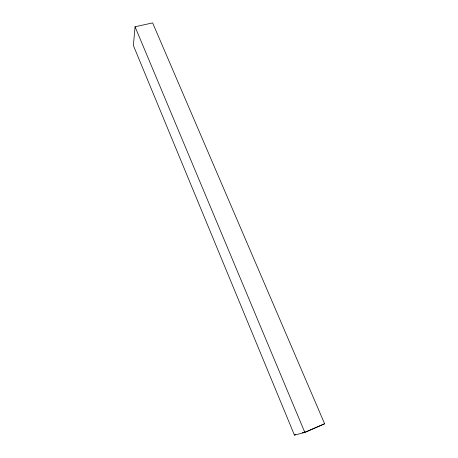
<?xml version="1.0" encoding="UTF-8"?>
<svg xmlns="http://www.w3.org/2000/svg" width="458" height="458" viewBox="0 0 458 458"><rect width="100%" height="100%" fill="white"/><g stroke="black" fill="none" stroke-linecap="round" stroke-linejoin="round"><path stroke-width="0.69" d="M135.058 26.77L133.381 45.497L294.437 435.1L304.845 432.438L324.619 423.77L152.634 22.9L135.058 26.77L304.845 432.438M294.437 435.1L295.713 434.545M324.619 423.77L306.179 431.734L302.246 432.747"/></g></svg>
